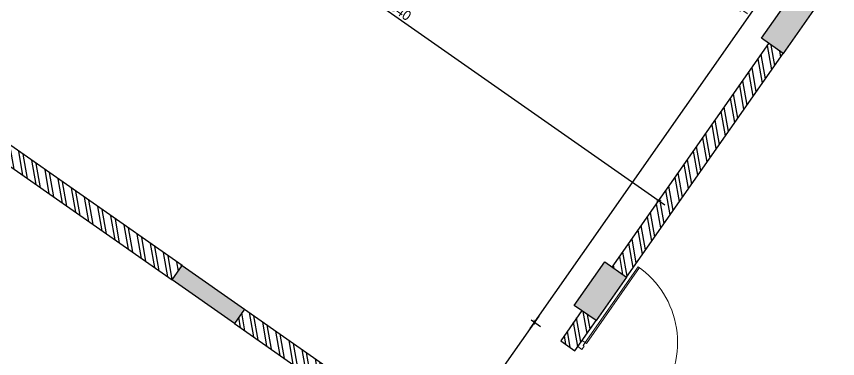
# Model space of a CAD drawing. Header units: millimetres. Extents: x 897770 to 1185420, y -692043 to -233237.
# Drawn here: x 932268 to 943094, y -337049 to -332536 of the extents above; entities that cross this region are included whole.
import ezdxf

# ---------------------------------------------------------------- set-up
doc = ezdxf.new("R2010")
doc.units = ezdxf.units.MM
doc.header["$MEASUREMENT"] = 0
doc.header["$PDMODE"] = 67
doc.layers.get('Defpoints').update_dxf_attribs({"color": 6})
for name, color, linetype in [('A-Anno Tags', 6, 'Continuous'), ('A-Wall Patt', 8, 'Continuous'), ('S-Conc Patt', 9, 'Continuous')]:
    doc.layers.add(name, color=color, linetype=linetype)
for name, color, linetype, lineweight in [('A-Detail Lines', 8, 'Continuous', 25), ('A-Wall Sec', 1, 'Continuous', 30), ('ele l', 6, 'Continuous', 15), ('S-Concrete', 40, 'Continuous', 30)]:
    doc.layers.add(name, color=color, linetype=linetype, lineweight=lineweight)
doc.styles.get("Standard").update_dxf_attribs({"font": 'trebuc.ttf'})
doc.dimstyles.new('IIITD_WD_M @ 100', dxfattribs={"dimscale": 100, "dimtxt": 1.3, "dimasz": 0.75, "dimexe": 0.5, "dimexo": 0.25, "dimgap": 0.3, "dimtad": 1, "dimdec": 0, "dimrnd": 1, "dimzin": 0, "dimdsep": 46, "dimtxsty": 'Standard', "dimblk": 'ARCHTICK', "dimcen": 0.2, "dimdle": 1, "dimclrd": 8, "dimclre": 9, "dimadec": 0, "dimazin": 0, "dimtfac": 1, "dimtdec": 0, "dimtofl": 0, "dimtmove": 0, "dimatfit": 0, "dimfxl": 1, "dimtolj": 1, "dimtzin": 0, "dimlwd": -1, "dimlwe": -1, "dimarcsym": 0})
pattern_1 = [(135, (263548.0648311847, -860000.864625157), (-106.0660171779821, -106.0660171779821), []), (135, (263548.0648311841, -859930.1539471564), (-106.0660171779821, -106.0660171779821), [])]

# ---------------------------------------------------------------- blocks, each defined once
blk = doc.blocks.new('Big Door Garbage')
at = {"layer": 'A-Detail Lines', "lineweight": 18}
for centre, radius, start, end in [((-12515, 128702.8379813184), 515, 270, 3.896891641194009), ((-11085, 128702.8379813184), 915, 177.8078233523045, 270)]:
    blk.add_arc(centre, radius, start, end, dxfattribs=at)
at = {"layer": 'ele l', "lineweight": 18}
for p, q in [((-12550, 128777.8379813184), (-12500, 128777.8379813184)), ((-12550, 128702.8379813184), (-12550, 128777.8379813184)), ((-12550, 128702.8379813184), (-12515, 128702.8379813184)), ((-12515, 128737.8379813183), (-12500, 128737.8379813183)), ((-12515, 128702.8379813184), (-12515, 128737.8379813183)), ((-12515, 128702.8379813184), (-12515, 128187.8379813183)), ((-12498.87218045117, 128702.8379813184), (-12515, 128702.8379813184)), ((-12500, 128777.8379813184), (-12500, 128737.8379813183)), ((-12498.87218045117, 128702.8379813184), (-12498.87218045117, 128188.0905739071)), ((-11101.12781954894, 128702.8379813184), (-11101.12781954894, 127787.9801270937)), ((-11101.12781954894, 128702.8379813184), (-11085, 128702.8379813184)), ((-11100, 128777.8379813184), (-11100, 128737.8379813183)), ((-11050, 128777.8379813184), (-11100, 128777.8379813184)), ((-11085, 128737.8379813183), (-11100, 128737.8379813183)), ((-11085, 128702.8379813184), (-11085, 128737.8379813183)), ((-11050, 128702.8379813184), (-11085, 128702.8379813184)), ((-11085, 128702.8379813184), (-11085, 127787.8379813184)), ((-11050, 128702.8379813184), (-11050, 128777.8379813184))]:
    blk.add_line(p, q, dxfattribs=at)
blk = doc.blocks.new('_ArchTick')
at = {"color": 0, "linetype": 'ByBlock', "const_width": 0.15}
blk.add_lwpolyline([(-0.5, -0.5), (0.5, 0.5)], dxfattribs=at)
blk = doc.blocks.new('*D118')
at = {"layer": 'A-Anno Tags', "color": 8, "transparency": 16777216}
blk.add_line((522986.3428900008, -429092.2172528975), (522986.3428900008, -418622.2170493677), dxfattribs=at)
at = {"layer": 'A-Anno Tags', "color": 9, "transparency": 16777216}
for p, q in [((523086.3428900008, -418722.2170493678), (522936.3428900008, -418722.2170493678)), ((523086.3428900008, -428992.2172528975), (522936.3428900008, -428992.2172528975))]:
    blk.add_line(p, q, dxfattribs=at)
at = {"layer": 'Defpoints', "color": 0, "linetype": 'Continuous', "transparency": 16777216}
for p in [(522986.3428900008, -418722.2170493678), (523408.6588692672, -418722.2170493678), (523408.6588692671, -428992.2172528975)]:
    blk.add_point(p, dxfattribs=at)
at = {"layer": 'A-Anno Tags', "color": 8, "linetype": 'Continuous', "transparency": 16777216, "xscale": 50, "yscale": 50, "zscale": 50}
for p, rotation in [((522986.3428900008, -418722.2170493678), 90), ((522986.3428900008, -428992.2172528975), 270)]:
    blk.add_blockref('_ArchTick', p, dxfattribs=dict(at, rotation=rotation))
at = {"layer": 'A-Anno Tags', "color": 0, "linetype": 'Continuous', "transparency": 16777216, "insert": (522890.2048428629, -423857.2171511326), "char_height": 130, "attachment_point": 5, "rotation": 90}
blk.add_mtext('\\A1;10270', dxfattribs=at)
blk = doc.blocks.new('*D119')
at = {"layer": 'A-Anno Tags', "color": 8, "transparency": 16777216}
blk.add_line((522986.342890001, -428892.2172528975), (522986.342890001, -431142.2171511332), dxfattribs=at)
at = {"layer": 'A-Anno Tags', "color": 9, "transparency": 16777216}
for p, q in [((523086.342890001, -428992.2172528975), (522936.342890001, -428992.2172528975)), ((523086.342890001, -431042.2171511333), (522936.342890001, -431042.2171511333))]:
    blk.add_line(p, q, dxfattribs=at)
at = {"layer": 'Defpoints', "color": 0, "linetype": 'Continuous', "transparency": 16777216}
for p in [(523408.6588692671, -428992.2172528975), (522986.342890001, -431042.2171511333), (523408.6588692671, -431042.2171511333)]:
    blk.add_point(p, dxfattribs=at)
at = {"layer": 'A-Anno Tags', "color": 8, "linetype": 'Continuous', "transparency": 16777216, "xscale": 50, "yscale": 50, "zscale": 50}
for p, rotation in [((522986.342890001, -428992.2172528975), 90), ((522986.342890001, -431042.2171511333), 270)]:
    blk.add_blockref('_ArchTick', p, dxfattribs=dict(at, rotation=rotation))
at = {"layer": 'A-Anno Tags', "color": 0, "linetype": 'Continuous', "transparency": 16777216, "insert": (522890.2048428633, -430017.2172020153), "char_height": 130, "attachment_point": 5, "rotation": 90}
blk.add_mtext('\\A1;2050', dxfattribs=at)
blk = doc.blocks.new('*D121')
at = {"layer": 'A-Anno Tags', "color": 8, "transparency": 16777216}
blk.add_line((523508.6588692674, -426737.7231766098), (514768.6576447981, -426737.7231766098), dxfattribs=at)
at = {"layer": 'A-Anno Tags', "color": 9, "transparency": 16777216}
for p, q in [((514868.6576447982, -426837.7231766097), (514868.6576447982, -426687.7231766097)), ((523408.6588692672, -426837.7231766097), (523408.6588692672, -426687.7231766097))]:
    blk.add_line(p, q, dxfattribs=at)
at = {"layer": 'Defpoints', "color": 0, "linetype": 'Continuous', "transparency": 16777216}
for p in [(514868.6576447982, -426737.7231766098), (514868.6576447982, -426911.1802156311), (523408.6588692672, -426911.1802154874)]:
    blk.add_point(p, dxfattribs=at)
at = {"layer": 'A-Anno Tags', "color": 8, "linetype": 'Continuous', "transparency": 16777216, "xscale": 50, "yscale": 50, "zscale": 50, "rotation": 180}
blk.add_blockref('_ArchTick', (514868.6576447982, -426737.7231766098), dxfattribs=at)
at = {"layer": 'A-Anno Tags', "color": 8, "linetype": 'Continuous', "transparency": 16777216, "xscale": 50, "yscale": 50, "zscale": 50}
blk.add_blockref('_ArchTick', (523408.6588692672, -426737.7231766098), dxfattribs=at)
at = {"layer": 'A-Anno Tags', "color": 0, "linetype": 'Continuous', "transparency": 16777216, "insert": (519138.6582570327, -426641.5851294717), "char_height": 130, "attachment_point": 5}
blk.add_mtext('\\A1;8540', dxfattribs=at)
blk = doc.blocks.new('wqwergtqwerg')
at = {"layer": 'A-Wall Patt'}
h = blk.add_hatch(dxfattribs=at)
h.set_pattern_fill('ANSI32', color=256, scale=400, angle=90, style=0)
h.set_pattern_definition(pattern_1)
h.paths.add_polyline_path([(523408.6588692672, -424206.4789853726), (523408.6588692675, -427806.4789853725), (523638.6588692679, -427806.4789853731), (523638.6588692672, -424206.4789853728)])
h = blk.add_hatch(dxfattribs=at)
h.set_pattern_fill('ANSI32', color=256, scale=400, angle=90, style=0)
h.set_pattern_definition([(135, (521616.2626337799, -431165.5960202908), (-106.0660171779821, -106.0660171779821), []), (135, (521616.2626337803, -431094.885342291), (-106.0660171779821, -106.0660171779821), [])])
h.paths.add_polyline_path([(519753.6543590565, -431272.2171511335), (523638.6588692673, -431272.2171511335), (523645.9797373414, -432372.2171505399), (527478.659089564, -432372.2171269033), (527478.6590900578, -434242.2171292039), (527593.6590900572, -434242.2171292034), (527593.659086881, -432372.2171268079), (528218.6577578239, -432372.21712011), (528218.6577583728, -432142.2171230183), (525868.6547992424, -432142.2171382071), (525868.6547986922, -428157.2171511331), (526718.6577578235, -428157.2171511335), (526718.6577578235, -427927.2171511335), (525638.6547986931, -427927.2171511338), (525638.6547992418, -432142.2171396937), (523868.6588692672, -432142.2171511335), (523868.6588692672, -431042.2171511335), (519753.6543590565, -431042.2171511335)])
h = blk.add_hatch(dxfattribs=at)
h.set_pattern_fill('ANSI32', color=256, scale=400, angle=90, style=0)
h.set_pattern_definition(pattern_1)
h.paths.add_polyline_path([(523638.6588692671, -428992.2172528975), (523638.6588692673, -428506.4789853722), (523408.6588692671, -428506.4789853726), (523408.6588692671, -428992.2172528975)])
h = blk.add_hatch(dxfattribs=at)
h.set_pattern_fill('ANSI32', color=256, scale=400, angle=90, style=0)
h.set_pattern_definition([(135, (384534.6088251265, -952226.2171511335), (-106.0660171779821, -106.0660171779821), []), (135, (384534.608825127, -952155.5064731344), (-106.0660171779821, -106.0660171779821), [])])
h.paths.add_polyline_path([(515088.657644909, -431042.2171511333), (515088.657644909, -431272.2171511335), (518753.6543590567, -431272.2171511338), (518753.6543590567, -431042.217151134)])
at = {"layer": 'S-Conc Patt'}
for points in [[(523288.6547987124, -423507.2171511335), (523638.6547987128, -423507.2171511336), (523638.6547987128, -424207.2171511336), (523288.6547987128, -424207.2171511336)], [(523288.6547987128, -427807.2171511335), (523638.6547987126, -427807.2171511335), (523638.6547987126, -428507.2171511335), (523288.654798713, -428507.2171511338)], [(518753.654359056, -431272.2171511338), (518753.6543590564, -431042.217151134), (519753.6543590561, -431042.2171511336), (519753.6543590561, -431272.2171511338)]]:
    blk.add_hatch(color=256, dxfattribs=at).paths.add_polyline_path(points, flags=17)
at = {"layer": 'A-Wall Sec'}
for p, q in [((523408.6588692675, -427806.4789853725), (523408.6588692672, -424206.4789853726)), ((523638.6588692679, -427806.4789853731), (523638.6588692672, -424206.4789853728)), ((523408.6588692671, -428506.4789853726), (523408.6588692671, -428992.2172528975)), ((523638.6588692671, -428992.2172528975), (523638.6588692673, -428506.4789853722)), ((523408.6588692671, -428992.2172528975), (523638.6588692671, -428992.2172528975)), ((518753.6543590567, -431042.217151134), (515088.657644909, -431042.2171511333)), ((519753.6543590565, -431042.2171511335), (523868.6588692672, -431042.2171511335)), ((515088.657644909, -431272.2171511333), (518753.6543590567, -431272.2171511338)), ((519753.6543590565, -431272.2171511335), (521718.6589838887, -431272.2171511335))]:
    blk.add_line(p, q, dxfattribs=at)
at = {"layer": 'S-Concrete'}
for points in [[(523288.6547987124, -423507.2171511335), (523638.6547987128, -423507.2171511336), (523638.6547987128, -424207.2171511336), (523288.6547987128, -424207.2171511336)], [(523288.6547987128, -427807.2171511335), (523638.6547987126, -427807.2171511335), (523638.6547987126, -428507.2171511335), (523288.654798713, -428507.2171511338)], [(518753.654359056, -431272.2171511338), (518753.6543590564, -431042.217151134), (519753.6543590561, -431042.2171511336), (519753.6543590561, -431272.2171511338)]]:
    blk.add_lwpolyline(points, close=True, dxfattribs=at)
at = {"layer": 'A-Detail Lines', "xscale": 1.333330619616948, "yscale": 1.333330619616948, "zscale": 1.333330619616948, "rotation": 179.9999999999998}
blk.add_blockref('Big Door Garbage', (508905.3555225001, -257223.7826425711), dxfattribs=at)
at = {"layer": 'A-Anno Tags', "linetype": 'Continuous'}
for base, p1, p2, angle, picture, middle in [((522986.3428900008, -418722.2170493678), (523408.6588692671, -428992.2172528975), (523408.6588692672, -418722.2170493678), 90, '*D118', (522890.2048428629, -423857.2171511326)), ((514868.6576447982, -426737.7231766098), (523408.6588692672, -426911.1802154874), (514868.6576447982, -426911.1802156311), 180, '*D121', (519138.6582570327, -426641.5851294717)), ((522986.342890001, -431042.2171511333), (523408.6588692671, -428992.2172528975), (523408.6588692671, -431042.2171511333), 90, '*D119', (522890.2048428633, -430017.2172020153))]:
    dim = blk.add_linear_dim(base=base, p1=p1, p2=p2, angle=angle, dimstyle='IIITD_WD_M @ 100', override={"dimblk": 'ArchTick'}, dxfattribs=at)
    dim.commit()
    dim.dimension.update_dxf_attribs({"geometry": picture, "text_midpoint": middle})

msp = doc.modelspace()

# ---------------------------------------------------------------- block references
at = {"layer": 'A-Anno Tags', "rotation": 324.9999694210782}
msp.add_blockref('wqwergtqwerg', (756752.2880660323, 314811.6047534381, 4.9420112e-09), dxfattribs=at)

doc.saveas('drawing.dxf')
